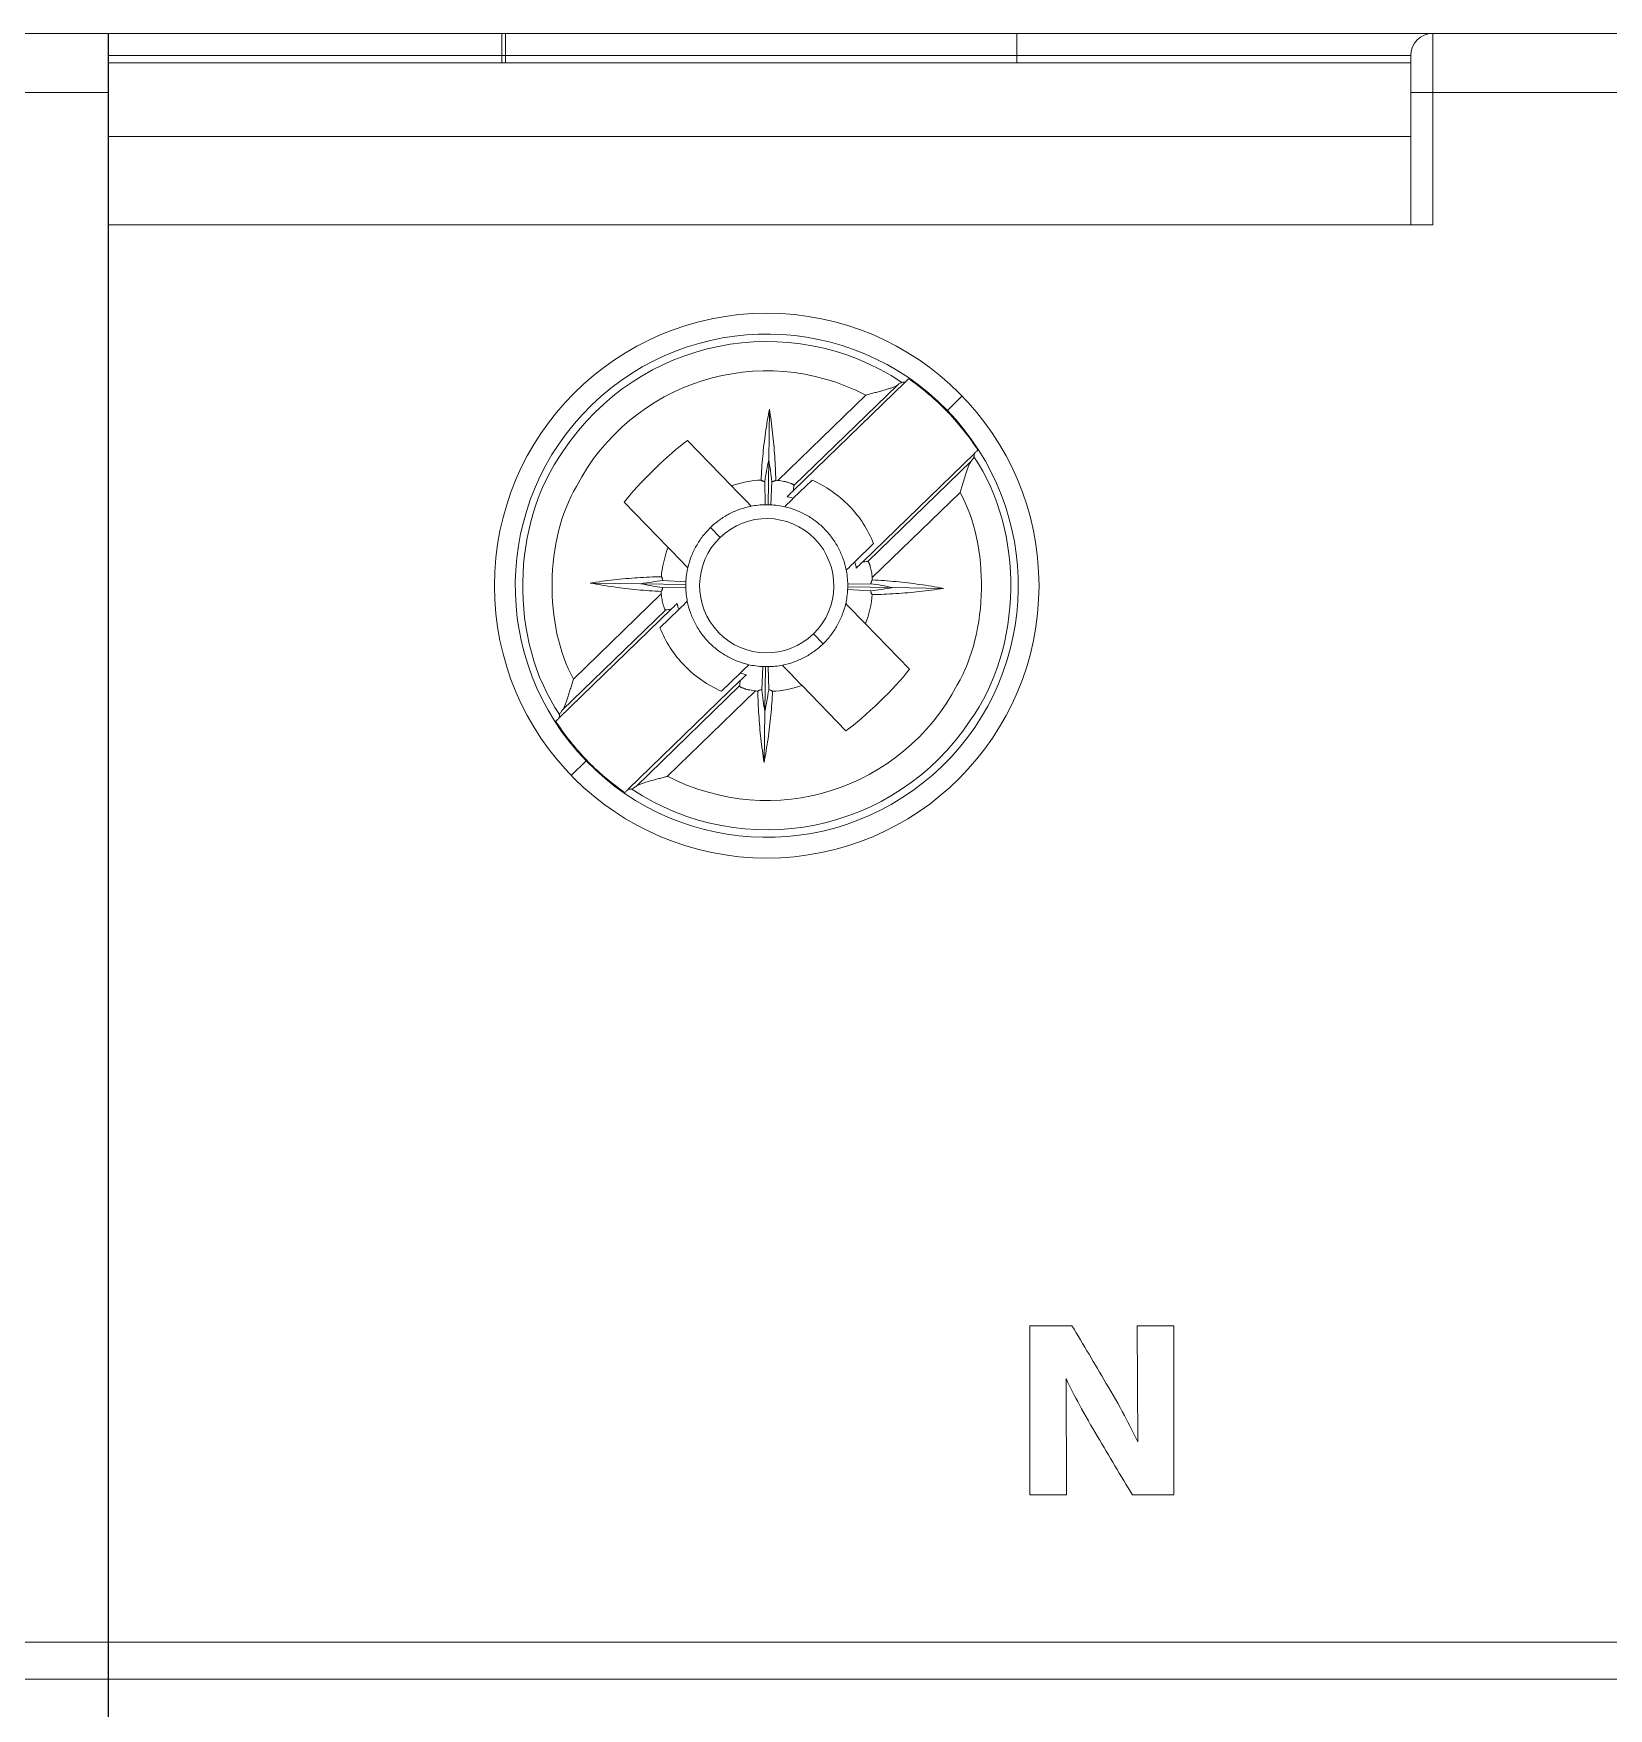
# Model space of a CAD drawing. Header units: millimetres. Extents: x 4134 to 7422, y 1400 to 3585.
# Drawn here: x 4669.55 to 4690.96, y 2843.81 to 2866.57 of the extents above; entities that cross this region are included whole.
import ezdxf

# ---------------------------------------------------------------- set-up
doc = ezdxf.new("R2010")
doc.units = ezdxf.units.MM
doc.layers.add('000-PI-Oprema', color=30, linetype='Continuous', lineweight=5)

# ---------------------------------------------------------------- blocks, each defined once
blk = doc.blocks.new('*U691')
at = {"layer": '000-PI-Oprema', "color": 0, "linetype": 'ByBlock', "lineweight": 0, "ltscale": 0.25}
for points in [[(0, 89.812), (5.351, 89.812)], [(0, 89.512), (0, 89.812)], [(5.35, 89.812), (5.401, 89.812)], [(5.351, 89.512), (5.351, 89.812)], [(5.401, 89.812), (5.401, 89.512)], [(5.401, 89.812), (12.351, 89.812)], [(12.351, 89.812), (12.351, 89.512)], [(12.351, 89.812), (18.002, 89.812)], [(18.002, 89.812), (18.002, 89.012)], [(18.002, 89.812), (35.405, 89.812)], [(5.351, 89.512), (0, 89.512)], [(0, 89.412), (0, 89.512)], [(5.401, 89.512), (5.35, 89.512)], [(5.351, 89.512), (5.351, 89.412)], [(5.401, 89.512), (5.401, 89.412)], [(12.351, 89.512), (5.401, 89.512)], [(17.702, 89.512), (12.351, 89.512)], [(12.351, 89.412), (12.351, 89.512)], [(17.702, 89.012), (17.702, 89.512)], [(0, 88.412), (0, 89.412)], [(0, 89.412), (17.702, 89.412)], [(17.702, 89.412), (17.702, 88.412)], [(18.002, 89.012), (17.702, 89.012)], [(35.405, 89.012), (18.002, 89.012)], [(18.002, 89.012), (18.002, 87.212)], [(0, 87.212), (0, 88.412)], [(17.702, 88.412), (0, 88.412)], [(17.702, 87.212), (17.702, 88.412)], [(0, 67.959), (0, 87.212)], [(0, 87.212), (18.002, 87.212)], [(0, 87.212), (17.702, 87.212)], [(9.103, 83.741), (10.298, 84.899)], [(9.311, 83.601), (10.833, 85.077)], [(10.727, 85.037), (9.321, 83.674)], [(11.607, 84.888), (11.405, 84.691)], [(8.977, 84.022), (8.987, 84.711)], [(11.396, 84.683), (11.405, 84.691)], [(7.875, 84.282), (8.472, 83.666)], [(8.968, 83.411), (8.977, 84.022)], [(10.251, 82.632), (11.773, 84.108)], [(11.73, 84.003), (10.324, 82.639)], [(9.566, 83.744), (9.312, 83.498)], [(8.93, 83.411), (8.925, 83.726)], [(9.02, 83.724), (9.005, 83.41)], [(10.384, 82.42), (11.579, 83.579)], [(7.014, 83.446), (7.611, 82.831)], [(8.185, 83.1), (8.316, 82.965)], [(10.148, 82.636), (10.402, 82.883)], [(7.538, 82.38), (7.852, 82.365)], [(6.323, 81.043), (7.518, 82.202)], [(6.551, 82.347), (7.24, 82.337)], [(7.24, 82.337), (7.851, 82.328)], [(7.851, 82.29), (7.536, 82.285)], [(10.364, 82.242), (10.05, 82.257)], [(10.051, 82.331), (10.366, 82.337)], [(10.051, 82.294), (10.662, 82.285)], [(10.662, 82.285), (11.351, 82.275)], [(6.129, 80.514), (7.651, 81.99)], [(7.578, 81.982), (6.172, 80.619)], [(7.754, 81.986), (7.5, 81.739)], [(10.291, 81.791), (10.889, 81.175)], [(9.717, 81.521), (9.586, 81.656)], [(7.069, 79.545), (8.591, 81.021)], [(8.336, 80.878), (8.589, 81.124)], [(8.882, 80.898), (8.897, 81.212)], [(8.925, 80.601), (8.935, 81.211)], [(8.971, 81.211), (8.977, 80.896)], [(8.581, 80.949), (7.175, 79.585)], [(7.604, 79.723), (8.798, 80.882)], [(9.43, 80.955), (10.027, 80.34)], [(8.915, 79.911), (8.925, 80.601)], [(6.295, 79.734), (6.497, 79.931)], [(6.506, 79.939), (6.497, 79.931)], [(12.527, 72.259), (13.099, 72.259)], [(12.527, 69.959), (12.527, 72.259)], [(13.984, 72.259), (14.482, 72.259)], [(13.992, 70.683), (13.984, 72.259)], [(14.482, 72.259), (14.482, 69.959)], [(13.018, 71.541), (13.026, 69.959)], [(13.026, 69.959), (12.527, 69.959)], [(12.527, 69.959), (13.026, 69.959)], [(13.92, 69.959), (14.482, 69.959)], [(14.482, 69.959), (13.92, 69.959)], [(0, 67.959), (35.405, 67.959)], [(0, 67.459), (0, 67.959)], [(0, 66.659), (0, 67.459)], [(0, 67.459), (35.405, 67.459)]]:
    blk.add_lwpolyline(points, dxfattribs=at)
for points in [[(18.002, 89.812), (17.837, 89.812), (17.702, 89.678), (17.702, 89.512)], [(11.396, 84.683), (11.277, 84.813), (11.026, 85.025), (10.878, 85.121)], [(11.818, 84.152), (11.727, 84.303), (11.522, 84.56), (11.396, 84.683)], [(7.014, 83.446), (7.203, 83.697), (7.618, 84.1), (7.875, 84.282)], [(8.873, 83.746), (8.764, 83.745), (8.573, 83.706), (8.472, 83.666)], [(9.103, 83.741), (9.096, 83.741), (9.081, 83.743), (9.073, 83.743)], [(9.312, 83.498), (9.291, 83.505), (9.249, 83.516), (9.228, 83.52)], [(8.93, 83.411), (8.881, 83.411), (8.788, 83.402), (8.74, 83.39)], [(8.968, 83.411), (8.958, 83.411), (8.94, 83.411), (8.93, 83.411)], [(9.005, 83.41), (8.995, 83.41), (8.977, 83.411), (8.968, 83.411)], [(9.195, 83.384), (9.147, 83.396), (9.054, 83.408), (9.005, 83.41)], [(7.611, 82.831), (7.568, 82.731), (7.524, 82.541), (7.519, 82.433)], [(10.168, 82.551), (10.164, 82.573), (10.154, 82.615), (10.148, 82.636)], [(7.852, 82.365), (7.853, 82.414), (7.866, 82.507), (7.878, 82.555)], [(10.051, 82.331), (10.051, 82.381), (10.041, 82.474), (10.031, 82.522)], [(10.386, 82.389), (10.386, 82.397), (10.385, 82.412), (10.384, 82.42)], [(7.516, 82.233), (7.516, 82.225), (7.517, 82.21), (7.518, 82.202)], [(7.852, 82.365), (7.851, 82.356), (7.851, 82.337), (7.851, 82.328)], [(7.851, 82.328), (7.851, 82.318), (7.851, 82.3), (7.851, 82.29)], [(7.871, 82.1), (7.86, 82.148), (7.851, 82.241), (7.851, 82.29)], [(10.024, 82.067), (10.036, 82.115), (10.049, 82.207), (10.05, 82.257)], [(10.05, 82.257), (10.05, 82.267), (10.051, 82.285), (10.051, 82.294)], [(10.051, 82.294), (10.051, 82.304), (10.051, 82.322), (10.051, 82.331)], [(10.291, 81.791), (10.334, 81.89), (10.378, 82.081), (10.384, 82.189)], [(7.734, 82.071), (7.738, 82.049), (7.748, 82.007), (7.754, 81.986)], [(8.897, 81.212), (8.848, 81.213), (8.755, 81.226), (8.707, 81.238)], [(9.163, 81.231), (9.114, 81.22), (9.021, 81.21), (8.971, 81.211)], [(8.589, 81.124), (8.611, 81.117), (8.652, 81.106), (8.674, 81.102)], [(8.897, 81.212), (8.907, 81.212), (8.925, 81.211), (8.935, 81.211)], [(8.935, 81.211), (8.943, 81.211), (8.962, 81.211), (8.971, 81.211)], [(10.889, 81.175), (10.699, 80.924), (10.284, 80.522), (10.027, 80.34)], [(8.798, 80.882), (8.806, 80.881), (8.822, 80.879), (8.829, 80.879)], [(9.029, 80.876), (9.137, 80.877), (9.329, 80.916), (9.43, 80.955)], [(6.084, 80.47), (6.175, 80.32), (6.38, 80.062), (6.506, 79.939)], [(6.506, 79.939), (6.625, 79.809), (6.876, 79.597), (7.025, 79.501)]]:
    blk.add_open_spline(points, degree=3, dxfattribs=at)
for points, knots in [([(11.405, 84.691), (10.09, 86.046), (7.926, 86.079), (6.57, 84.764), (5.216, 83.45), (5.183, 81.286), (6.497, 79.931)], [0, 0, 0, 0, 1, 1, 1, 2, 2, 2, 2]), ([(5.25, 82.311), (5.25, 84.354), (6.907, 86.012), (8.951, 86.012), (10.995, 86.012), (12.651, 84.354), (12.651, 82.311), (12.651, 80.267), (10.995, 78.61), (8.951, 78.61), (6.907, 78.61), (5.25, 80.267), (5.25, 82.311), (5.25, 82.311), (5.25, 82.311), (5.25, 82.311)], [0, 0, 0, 0, 1, 1, 1, 2, 2, 2, 3, 3, 3, 4, 4, 4, 5, 5, 5, 5]), ([(6.135, 80.56), (5.447, 81.565), (5.472, 83.162), (6.189, 84.146), (7.203, 85.672), (9.261, 86.087), (10.786, 85.073)], [0, 0, 0, 0, 1, 1, 1, 2, 2, 2, 2]), ([(6.323, 81.043), (5.921, 81.769), (5.939, 82.944), (6.363, 83.658), (7.107, 85.087), (8.868, 85.643), (10.298, 84.899)], [0, 0, 0, 0, 1, 1, 1, 2, 2, 2, 2]), ([(10.878, 85.121), (10.873, 85.116), (10.868, 85.111), (10.862, 85.106), (10.858, 85.101), (10.853, 85.096), (10.848, 85.092), (10.842, 85.087), (10.838, 85.082), (10.833, 85.077)], [0, 0, 0, 0, 1, 1, 1, 2, 2, 2, 3, 3, 3, 3]), ([(10.298, 84.899), (10.318, 84.905), (10.339, 84.91), (10.36, 84.916), (10.381, 84.921), (10.401, 84.927), (10.422, 84.933), (10.443, 84.938), (10.464, 84.944), (10.484, 84.95), (10.504, 84.955), (10.524, 84.961), (10.544, 84.966), (10.563, 84.972), (10.582, 84.978), (10.6, 84.983), (10.618, 84.989), (10.635, 84.995), (10.651, 85), (10.667, 85.006), (10.681, 85.012), (10.694, 85.018), (10.707, 85.024), (10.718, 85.031), (10.727, 85.037)], [0, 0, 0, 0, 1, 1, 1, 2, 2, 2, 3, 3, 3, 4, 4, 4, 5, 5, 5, 6, 6, 6, 7, 7, 7, 8, 8, 8, 8]), ([(10.727, 85.037), (10.741, 85.048), (10.754, 85.057), (10.764, 85.063), (10.769, 85.066), (10.774, 85.068), (10.777, 85.07), (10.781, 85.072), (10.784, 85.073), (10.786, 85.073)], [0, 0, 0, 0, 1, 1, 1, 2, 2, 2, 3, 3, 3, 3]), ([(10.833, 85.077), (10.825, 85.077), (10.817, 85.076), (10.809, 85.075), (10.802, 85.074), (10.794, 85.074), (10.786, 85.073)], [0, 0, 0, 0, 1, 1, 1, 2, 2, 2, 2]), ([(6.497, 79.931), (7.812, 78.576), (9.976, 78.543), (11.332, 79.857), (12.686, 81.172), (12.719, 83.336), (11.405, 84.691)], [0, 0, 0, 0, 1, 1, 1, 2, 2, 2, 2]), ([(8.873, 83.746), (8.878, 83.854), (8.886, 83.961), (8.896, 84.068), (8.906, 84.175), (8.919, 84.283), (8.934, 84.39), (8.949, 84.497), (8.967, 84.604), (8.987, 84.711)], [0, 0, 0, 0, 1, 1, 1, 2, 2, 2, 3, 3, 3, 3]), ([(8.987, 84.711), (9.004, 84.604), (9.019, 84.496), (9.031, 84.388), (9.043, 84.281), (9.052, 84.173), (9.059, 84.066), (9.066, 83.958), (9.071, 83.851), (9.073, 83.743)], [0, 0, 0, 0, 1, 1, 1, 2, 2, 2, 3, 3, 3, 3]), ([(11.767, 84.062), (12.454, 83.056), (12.43, 81.46), (11.713, 80.476), (10.699, 78.95), (8.641, 78.535), (7.116, 79.549)], [0, 0, 0, 0, 1, 1, 1, 2, 2, 2, 2]), ([(8.977, 84.022), (8.967, 83.972), (8.957, 83.923), (8.948, 83.874), (8.939, 83.825), (8.932, 83.775), (8.925, 83.726)], [0, 0, 0, 0, 1, 1, 1, 2, 2, 2, 2]), ([(8.977, 84.022), (8.986, 83.972), (8.994, 83.922), (9.001, 83.873), (9.008, 83.824), (9.014, 83.774), (9.02, 83.724)], [0, 0, 0, 0, 1, 1, 1, 2, 2, 2, 2]), ([(11.73, 84.003), (11.722, 83.993), (11.715, 83.982), (11.708, 83.968), (11.705, 83.961), (11.702, 83.954), (11.698, 83.947), (11.695, 83.939), (11.691, 83.931), (11.689, 83.922), (11.682, 83.906), (11.675, 83.889), (11.669, 83.871), (11.666, 83.862), (11.663, 83.853), (11.66, 83.844), (11.657, 83.835), (11.654, 83.825), (11.651, 83.816), (11.639, 83.777), (11.627, 83.738), (11.615, 83.699), (11.609, 83.679), (11.603, 83.659), (11.597, 83.639), (11.594, 83.629), (11.591, 83.619), (11.588, 83.609), (11.585, 83.599), (11.582, 83.589), (11.579, 83.579)], [0, 0, 0, 0, 1, 1, 1, 2, 2, 2, 3, 3, 3, 4, 4, 4, 5, 5, 5, 6, 6, 6, 7, 7, 7, 8, 8, 8, 9, 9, 9, 10, 10, 10, 10]), ([(11.767, 84.062), (11.767, 84.057), (11.763, 84.05), (11.757, 84.04), (11.754, 84.035), (11.75, 84.03), (11.745, 84.024), (11.741, 84.017), (11.735, 84.011), (11.73, 84.003)], [0, 0, 0, 0, 1, 1, 1, 2, 2, 2, 3, 3, 3, 3]), ([(11.767, 84.062), (11.768, 84.07), (11.769, 84.077), (11.77, 84.085), (11.771, 84.093), (11.772, 84.1), (11.773, 84.108)], [0, 0, 0, 0, 1, 1, 1, 2, 2, 2, 2]), ([(11.773, 84.108), (11.778, 84.113), (11.783, 84.118), (11.788, 84.123), (11.793, 84.127), (11.798, 84.132), (11.803, 84.137), (11.808, 84.142), (11.813, 84.147), (11.818, 84.152)], [0, 0, 0, 0, 1, 1, 1, 2, 2, 2, 3, 3, 3, 3]), ([(8.925, 83.726), (8.92, 83.726), (8.916, 83.727), (8.912, 83.728), (8.908, 83.729), (8.905, 83.73), (8.902, 83.731), (8.899, 83.732), (8.896, 83.733), (8.893, 83.734), (8.89, 83.735), (8.888, 83.736), (8.886, 83.738), (8.883, 83.739), (8.881, 83.741), (8.879, 83.742), (8.877, 83.743), (8.875, 83.745), (8.873, 83.746)], [0, 0, 0, 0, 1, 1, 1, 2, 2, 2, 3, 3, 3, 4, 4, 4, 5, 5, 5, 6, 6, 6, 6]), ([(9.073, 83.743), (9.071, 83.742), (9.069, 83.741), (9.066, 83.739), (9.064, 83.738), (9.062, 83.736), (9.06, 83.735), (9.057, 83.734), (9.054, 83.733), (9.052, 83.732), (9.049, 83.731), (9.046, 83.73), (9.043, 83.729), (9.04, 83.728), (9.036, 83.727), (9.033, 83.726), (9.029, 83.725), (9.025, 83.725), (9.02, 83.724)], [0, 0, 0, 0, 1, 1, 1, 2, 2, 2, 3, 3, 3, 4, 4, 4, 5, 5, 5, 6, 6, 6, 6]), ([(9.321, 83.674), (9.321, 83.675), (9.32, 83.678), (9.317, 83.68), (9.316, 83.682), (9.313, 83.683), (9.311, 83.685), (9.309, 83.686), (9.307, 83.687), (9.304, 83.689), (9.301, 83.691), (9.298, 83.692), (9.294, 83.694), (9.291, 83.696), (9.287, 83.697), (9.282, 83.699), (9.274, 83.703), (9.265, 83.706), (9.254, 83.71), (9.249, 83.712), (9.243, 83.713), (9.238, 83.715), (9.232, 83.716), (9.226, 83.718), (9.22, 83.719), (9.214, 83.721), (9.208, 83.723), (9.202, 83.724), (9.196, 83.725), (9.189, 83.727), (9.183, 83.728), (9.157, 83.733), (9.131, 83.737), (9.103, 83.741)], [0, 0, 0, 0, 1, 1, 1, 2, 2, 2, 3, 3, 3, 4, 4, 4, 5, 5, 5, 6, 6, 6, 7, 7, 7, 8, 8, 8, 9, 9, 9, 10, 10, 10, 11, 11, 11, 11]), ([(10.402, 82.883), (10.328, 83.07), (10.214, 83.248), (10.069, 83.396), (9.925, 83.545), (9.752, 83.664), (9.566, 83.744)], [0, 0, 0, 0, 1, 1, 1, 2, 2, 2, 2]), ([(11.579, 83.579), (11.98, 82.852), (11.963, 81.678), (11.539, 80.964), (10.795, 79.535), (9.033, 78.979), (7.604, 79.723)], [0, 0, 0, 0, 1, 1, 1, 2, 2, 2, 2]), ([(8.74, 83.39), (8.711, 83.42), (8.682, 83.45), (8.652, 83.481), (8.623, 83.511), (8.593, 83.542), (8.563, 83.572), (8.533, 83.603), (8.503, 83.635), (8.472, 83.666)], [0, 0, 0, 0, 1, 1, 1, 2, 2, 2, 3, 3, 3, 3]), ([(9.311, 83.601), (9.297, 83.587), (9.283, 83.574), (9.269, 83.56), (9.256, 83.547), (9.242, 83.534), (9.228, 83.52)], [0, 0, 0, 0, 1, 1, 1, 2, 2, 2, 2]), ([(9.311, 83.601), (9.313, 83.613), (9.314, 83.625), (9.316, 83.637), (9.318, 83.649), (9.319, 83.661), (9.321, 83.674)], [0, 0, 0, 0, 1, 1, 1, 2, 2, 2, 2]), ([(8.74, 83.39), (8.687, 83.38), (8.636, 83.366), (8.587, 83.349), (8.537, 83.331), (8.489, 83.311), (8.442, 83.286), (8.419, 83.274), (8.396, 83.26), (8.373, 83.246), (8.35, 83.233), (8.328, 83.218), (8.307, 83.202), (8.264, 83.171), (8.223, 83.138), (8.185, 83.1)], [0, 0, 0, 0, 1, 1, 1, 2, 2, 2, 3, 3, 3, 4, 4, 4, 5, 5, 5, 5]), ([(9.586, 81.656), (9.947, 82.007), (9.956, 82.584), (9.606, 82.946), (9.255, 83.307), (8.678, 83.316), (8.316, 82.965)], [0, 0, 0, 0, 1, 1, 1, 2, 2, 2, 2]), ([(9.312, 83.498), (9.293, 83.479), (9.273, 83.459), (9.254, 83.44), (9.234, 83.421), (9.214, 83.403), (9.195, 83.384)], [0, 0, 0, 0, 1, 1, 1, 2, 2, 2, 2]), ([(10.031, 82.522), (10.02, 82.575), (10.006, 82.626), (9.989, 82.675), (9.971, 82.725), (9.95, 82.773), (9.926, 82.82), (9.92, 82.832), (9.913, 82.843), (9.907, 82.855), (9.9, 82.866), (9.893, 82.878), (9.886, 82.889), (9.872, 82.912), (9.858, 82.934), (9.842, 82.955), (9.812, 82.998), (9.778, 83.038), (9.741, 83.076), (9.723, 83.095), (9.704, 83.114), (9.684, 83.131), (9.664, 83.149), (9.644, 83.166), (9.623, 83.182), (9.581, 83.214), (9.537, 83.243), (9.491, 83.269), (9.445, 83.295), (9.397, 83.317), (9.347, 83.337), (9.298, 83.356), (9.247, 83.372), (9.195, 83.384)], [0, 0, 0, 0, 1, 1, 1, 2, 2, 2, 3, 3, 3, 4, 4, 4, 5, 5, 5, 6, 6, 6, 7, 7, 7, 8, 8, 8, 9, 9, 9, 10, 10, 10, 11, 11, 11, 11]), ([(8.185, 83.1), (8.147, 83.063), (8.112, 83.024), (8.079, 82.982), (8.048, 82.941), (8.019, 82.896), (7.993, 82.85), (7.98, 82.828), (7.967, 82.804), (7.956, 82.78), (7.945, 82.756), (7.934, 82.731), (7.925, 82.707), (7.906, 82.657), (7.89, 82.607), (7.878, 82.555)], [0, 0, 0, 0, 1, 1, 1, 2, 2, 2, 3, 3, 3, 4, 4, 4, 5, 5, 5, 5]), ([(7.611, 82.831), (7.641, 82.799), (7.672, 82.768), (7.702, 82.737), (7.731, 82.706), (7.761, 82.675), (7.791, 82.645), (7.82, 82.615), (7.849, 82.585), (7.878, 82.555)], [0, 0, 0, 0, 1, 1, 1, 2, 2, 2, 3, 3, 3, 3]), ([(8.316, 82.965), (7.954, 82.615), (7.946, 82.037), (8.296, 81.676), (8.647, 81.314), (9.225, 81.306), (9.586, 81.656)], [0, 0, 0, 0, 1, 1, 1, 2, 2, 2, 2]), ([(10.031, 82.522), (10.05, 82.541), (10.069, 82.56), (10.089, 82.579), (10.109, 82.598), (10.129, 82.617), (10.148, 82.636)], [0, 0, 0, 0, 1, 1, 1, 2, 2, 2, 2]), ([(10.168, 82.551), (10.182, 82.564), (10.196, 82.578), (10.21, 82.591), (10.223, 82.605), (10.237, 82.618), (10.251, 82.632)], [0, 0, 0, 0, 1, 1, 1, 2, 2, 2, 2]), ([(10.324, 82.639), (10.312, 82.638), (10.299, 82.637), (10.287, 82.635), (10.275, 82.634), (10.263, 82.633), (10.251, 82.632)], [0, 0, 0, 0, 1, 1, 1, 2, 2, 2, 2]), ([(10.384, 82.42), (10.382, 82.447), (10.379, 82.474), (10.375, 82.5), (10.373, 82.513), (10.37, 82.525), (10.367, 82.537), (10.364, 82.549), (10.361, 82.561), (10.358, 82.571), (10.357, 82.576), (10.355, 82.582), (10.354, 82.586), (10.352, 82.591), (10.35, 82.596), (10.349, 82.6), (10.347, 82.604), (10.346, 82.608), (10.344, 82.612), (10.342, 82.615), (10.341, 82.619), (10.339, 82.622), (10.336, 82.628), (10.333, 82.632), (10.331, 82.635), (10.328, 82.638), (10.326, 82.639), (10.324, 82.639)], [0, 0, 0, 0, 1, 1, 1, 2, 2, 2, 3, 3, 3, 4, 4, 4, 5, 5, 5, 6, 6, 6, 7, 7, 7, 8, 8, 8, 9, 9, 9, 9]), ([(6.551, 82.347), (6.659, 82.364), (6.766, 82.379), (6.874, 82.391), (6.981, 82.402), (7.089, 82.412), (7.196, 82.419), (7.304, 82.426), (7.411, 82.431), (7.519, 82.433)], [0, 0, 0, 0, 1, 1, 1, 2, 2, 2, 3, 3, 3, 3]), ([(7.24, 82.337), (7.29, 82.346), (7.339, 82.354), (7.389, 82.361), (7.438, 82.368), (7.488, 82.375), (7.538, 82.38)], [0, 0, 0, 0, 1, 1, 1, 2, 2, 2, 2]), ([(7.519, 82.433), (7.52, 82.431), (7.521, 82.429), (7.523, 82.427), (7.524, 82.424), (7.525, 82.422), (7.527, 82.42), (7.528, 82.417), (7.529, 82.414), (7.53, 82.412), (7.531, 82.409), (7.532, 82.406), (7.533, 82.403), (7.534, 82.4), (7.535, 82.397), (7.536, 82.393), (7.536, 82.389), (7.537, 82.385), (7.538, 82.38)], [0, 0, 0, 0, 1, 1, 1, 2, 2, 2, 3, 3, 3, 4, 4, 4, 5, 5, 5, 6, 6, 6, 6]), ([(10.366, 82.337), (10.366, 82.342), (10.367, 82.346), (10.368, 82.35), (10.369, 82.354), (10.37, 82.357), (10.371, 82.36), (10.372, 82.363), (10.373, 82.366), (10.374, 82.369), (10.375, 82.371), (10.377, 82.374), (10.378, 82.376), (10.379, 82.379), (10.38, 82.381), (10.382, 82.383), (10.384, 82.385), (10.385, 82.387), (10.386, 82.389)], [0, 0, 0, 0, 1, 1, 1, 2, 2, 2, 3, 3, 3, 4, 4, 4, 5, 5, 5, 6, 6, 6, 6]), ([(10.386, 82.389), (10.494, 82.384), (10.601, 82.376), (10.708, 82.366), (10.815, 82.356), (10.923, 82.343), (11.03, 82.328), (11.137, 82.313), (11.244, 82.295), (11.351, 82.275)], [0, 0, 0, 0, 1, 1, 1, 2, 2, 2, 3, 3, 3, 3]), ([(7.516, 82.233), (7.408, 82.238), (7.301, 82.246), (7.194, 82.256), (7.087, 82.266), (6.979, 82.279), (6.872, 82.294), (6.765, 82.309), (6.658, 82.327), (6.551, 82.347)], [0, 0, 0, 0, 1, 1, 1, 2, 2, 2, 3, 3, 3, 3]), ([(7.24, 82.337), (7.289, 82.327), (7.339, 82.317), (7.388, 82.308), (7.437, 82.3), (7.487, 82.291), (7.536, 82.285)], [0, 0, 0, 0, 1, 1, 1, 2, 2, 2, 2]), ([(7.536, 82.285), (7.535, 82.28), (7.534, 82.276), (7.534, 82.272), (7.533, 82.268), (7.532, 82.265), (7.531, 82.262), (7.53, 82.258), (7.529, 82.256), (7.528, 82.253), (7.527, 82.25), (7.525, 82.248), (7.524, 82.245), (7.523, 82.243), (7.521, 82.241), (7.52, 82.239), (7.519, 82.237), (7.517, 82.235), (7.516, 82.233)], [0, 0, 0, 0, 1, 1, 1, 2, 2, 2, 3, 3, 3, 4, 4, 4, 5, 5, 5, 6, 6, 6, 6]), ([(7.518, 82.202), (7.52, 82.174), (7.523, 82.148), (7.528, 82.122), (7.53, 82.11), (7.532, 82.097), (7.535, 82.085), (7.538, 82.073), (7.541, 82.061), (7.544, 82.051), (7.545, 82.046), (7.547, 82.04), (7.548, 82.036), (7.55, 82.031), (7.552, 82.026), (7.553, 82.022), (7.555, 82.018), (7.556, 82.014), (7.558, 82.01), (7.56, 82.006), (7.561, 82.003), (7.563, 82), (7.565, 81.994), (7.569, 81.99), (7.571, 81.987), (7.574, 81.984), (7.576, 81.982), (7.578, 81.982)], [0, 0, 0, 0, 1, 1, 1, 2, 2, 2, 3, 3, 3, 4, 4, 4, 5, 5, 5, 6, 6, 6, 7, 7, 7, 8, 8, 8, 9, 9, 9, 9]), ([(10.662, 82.285), (10.612, 82.276), (10.563, 82.268), (10.513, 82.261), (10.463, 82.254), (10.414, 82.247), (10.364, 82.242)], [0, 0, 0, 0, 1, 1, 1, 2, 2, 2, 2]), ([(10.384, 82.189), (10.382, 82.191), (10.38, 82.193), (10.379, 82.196), (10.378, 82.198), (10.377, 82.2), (10.375, 82.203), (10.374, 82.205), (10.373, 82.207), (10.372, 82.21), (10.371, 82.213), (10.37, 82.216), (10.369, 82.219), (10.368, 82.222), (10.367, 82.225), (10.366, 82.229), (10.366, 82.233), (10.365, 82.237), (10.364, 82.242)], [0, 0, 0, 0, 1, 1, 1, 2, 2, 2, 3, 3, 3, 4, 4, 4, 5, 5, 5, 6, 6, 6, 6]), ([(10.662, 82.285), (10.612, 82.296), (10.563, 82.305), (10.514, 82.314), (10.465, 82.323), (10.415, 82.33), (10.366, 82.337)], [0, 0, 0, 0, 1, 1, 1, 2, 2, 2, 2]), ([(11.351, 82.275), (11.243, 82.258), (11.136, 82.243), (11.028, 82.231), (10.921, 82.219), (10.813, 82.21), (10.705, 82.203), (10.598, 82.196), (10.491, 82.191), (10.384, 82.189)], [0, 0, 0, 0, 1, 1, 1, 2, 2, 2, 3, 3, 3, 3]), ([(7.578, 81.982), (7.59, 81.984), (7.602, 81.985), (7.614, 81.986), (7.627, 81.988), (7.639, 81.989), (7.651, 81.99)], [0, 0, 0, 0, 1, 1, 1, 2, 2, 2, 2]), ([(7.734, 82.071), (7.72, 82.057), (7.706, 82.044), (7.692, 82.03), (7.678, 82.017), (7.665, 82.003), (7.651, 81.99)], [0, 0, 0, 0, 1, 1, 1, 2, 2, 2, 2]), ([(7.871, 82.1), (7.852, 82.081), (7.832, 82.062), (7.813, 82.043), (7.793, 82.024), (7.774, 82.005), (7.754, 81.986)], [0, 0, 0, 0, 1, 1, 1, 2, 2, 2, 2]), ([(7.871, 82.1), (7.882, 82.047), (7.895, 81.996), (7.913, 81.947), (7.931, 81.897), (7.952, 81.849), (7.976, 81.802), (7.982, 81.79), (7.988, 81.779), (7.995, 81.767), (8.002, 81.755), (8.008, 81.744), (8.015, 81.733), (8.029, 81.71), (8.044, 81.688), (8.059, 81.667), (8.09, 81.624), (8.124, 81.584), (8.161, 81.546), (8.179, 81.527), (8.198, 81.508), (8.218, 81.491), (8.238, 81.473), (8.258, 81.456), (8.279, 81.44), (8.321, 81.407), (8.365, 81.379), (8.411, 81.353), (8.457, 81.327), (8.505, 81.304), (8.555, 81.285), (8.604, 81.266), (8.655, 81.25), (8.707, 81.238)], [0, 0, 0, 0, 1, 1, 1, 2, 2, 2, 3, 3, 3, 4, 4, 4, 5, 5, 5, 6, 6, 6, 7, 7, 7, 8, 8, 8, 9, 9, 9, 10, 10, 10, 11, 11, 11, 11]), ([(9.717, 81.521), (9.755, 81.558), (9.79, 81.598), (9.822, 81.64), (9.854, 81.681), (9.883, 81.725), (9.909, 81.771), (9.922, 81.794), (9.934, 81.818), (9.946, 81.842), (9.957, 81.866), (9.967, 81.89), (9.977, 81.915), (9.996, 81.964), (10.012, 82.015), (10.024, 82.067)], [0, 0, 0, 0, 1, 1, 1, 2, 2, 2, 3, 3, 3, 4, 4, 4, 5, 5, 5, 5]), ([(10.291, 81.791), (10.261, 81.823), (10.231, 81.854), (10.2, 81.885), (10.171, 81.916), (10.141, 81.946), (10.111, 81.977), (10.082, 82.007), (10.053, 82.037), (10.024, 82.067)], [0, 0, 0, 0, 1, 1, 1, 2, 2, 2, 3, 3, 3, 3]), ([(7.5, 81.739), (7.574, 81.551), (7.688, 81.374), (7.832, 81.226), (7.976, 81.077), (8.15, 80.958), (8.336, 80.878)], [0, 0, 0, 0, 1, 1, 1, 2, 2, 2, 2]), ([(9.163, 81.231), (9.215, 81.241), (9.266, 81.256), (9.315, 81.273), (9.364, 81.29), (9.413, 81.312), (9.46, 81.336), (9.483, 81.348), (9.506, 81.361), (9.529, 81.375), (9.552, 81.389), (9.574, 81.404), (9.595, 81.419), (9.638, 81.45), (9.679, 81.484), (9.717, 81.521)], [0, 0, 0, 0, 1, 1, 1, 2, 2, 2, 3, 3, 3, 4, 4, 4, 5, 5, 5, 5]), ([(8.589, 81.124), (8.609, 81.143), (8.629, 81.162), (8.649, 81.181), (8.668, 81.2), (8.688, 81.219), (8.707, 81.238)], [0, 0, 0, 0, 1, 1, 1, 2, 2, 2, 2]), ([(9.163, 81.231), (9.192, 81.201), (9.22, 81.171), (9.25, 81.141), (9.279, 81.111), (9.309, 81.08), (9.339, 81.049), (9.369, 81.018), (9.399, 80.987), (9.43, 80.955)], [0, 0, 0, 0, 1, 1, 1, 2, 2, 2, 3, 3, 3, 3]), ([(6.172, 80.619), (6.179, 80.627), (6.185, 80.638), (6.192, 80.65), (6.198, 80.663), (6.205, 80.677), (6.211, 80.693), (6.217, 80.708), (6.223, 80.725), (6.229, 80.743), (6.236, 80.76), (6.242, 80.778), (6.248, 80.798), (6.254, 80.817), (6.26, 80.837), (6.267, 80.857), (6.273, 80.878), (6.279, 80.898), (6.286, 80.919), (6.292, 80.94), (6.298, 80.961), (6.305, 80.981), (6.311, 81.002), (6.317, 81.022), (6.323, 81.043)], [0, 0, 0, 0, 1, 1, 1, 2, 2, 2, 3, 3, 3, 4, 4, 4, 5, 5, 5, 6, 6, 6, 7, 7, 7, 8, 8, 8, 8]), ([(8.591, 81.021), (8.589, 81.009), (8.588, 80.997), (8.586, 80.985), (8.584, 80.973), (8.583, 80.961), (8.581, 80.949)], [0, 0, 0, 0, 1, 1, 1, 2, 2, 2, 2]), ([(8.591, 81.021), (8.605, 81.035), (8.619, 81.048), (8.633, 81.062), (8.647, 81.075), (8.66, 81.088), (8.674, 81.102)], [0, 0, 0, 0, 1, 1, 1, 2, 2, 2, 2]), ([(8.581, 80.949), (8.581, 80.947), (8.582, 80.944), (8.585, 80.942), (8.587, 80.94), (8.588, 80.939), (8.59, 80.938), (8.593, 80.936), (8.595, 80.934), (8.598, 80.933), (8.601, 80.931), (8.604, 80.929), (8.608, 80.928), (8.611, 80.926), (8.616, 80.924), (8.62, 80.922), (8.628, 80.919), (8.638, 80.916), (8.648, 80.912), (8.653, 80.911), (8.659, 80.909), (8.664, 80.907), (8.67, 80.906), (8.676, 80.904), (8.682, 80.902), (8.688, 80.901), (8.694, 80.899), (8.7, 80.898), (8.706, 80.896), (8.713, 80.895), (8.719, 80.894), (8.745, 80.889), (8.771, 80.885), (8.798, 80.882)], [0, 0, 0, 0, 1, 1, 1, 2, 2, 2, 3, 3, 3, 4, 4, 4, 5, 5, 5, 6, 6, 6, 7, 7, 7, 8, 8, 8, 9, 9, 9, 10, 10, 10, 11, 11, 11, 11]), ([(8.829, 80.879), (8.831, 80.88), (8.833, 80.881), (8.836, 80.883), (8.838, 80.884), (8.84, 80.886), (8.843, 80.887), (8.845, 80.888), (8.847, 80.889), (8.85, 80.89), (8.853, 80.891), (8.856, 80.892), (8.859, 80.893), (8.862, 80.894), (8.866, 80.895), (8.869, 80.896), (8.873, 80.896), (8.877, 80.897), (8.882, 80.898)], [0, 0, 0, 0, 1, 1, 1, 2, 2, 2, 3, 3, 3, 4, 4, 4, 5, 5, 5, 6, 6, 6, 6]), ([(8.915, 79.911), (8.898, 80.018), (8.883, 80.126), (8.871, 80.233), (8.859, 80.341), (8.85, 80.449), (8.843, 80.557), (8.836, 80.664), (8.831, 80.772), (8.829, 80.879)], [0, 0, 0, 0, 1, 1, 1, 2, 2, 2, 3, 3, 3, 3]), ([(8.925, 80.601), (8.916, 80.65), (8.908, 80.699), (8.901, 80.749), (8.894, 80.798), (8.888, 80.848), (8.882, 80.898)], [0, 0, 0, 0, 1, 1, 1, 2, 2, 2, 2]), ([(9.029, 80.876), (9.024, 80.768), (9.017, 80.661), (9.006, 80.554), (8.996, 80.447), (8.983, 80.34), (8.968, 80.232), (8.952, 80.125), (8.935, 80.018), (8.915, 79.911)], [0, 0, 0, 0, 1, 1, 1, 2, 2, 2, 3, 3, 3, 3]), ([(8.925, 80.601), (8.935, 80.65), (8.945, 80.699), (8.954, 80.748), (8.962, 80.797), (8.97, 80.847), (8.977, 80.896)], [0, 0, 0, 0, 1, 1, 1, 2, 2, 2, 2]), ([(8.977, 80.896), (8.982, 80.896), (8.986, 80.895), (8.99, 80.894), (8.994, 80.893), (8.997, 80.892), (9, 80.891), (9.003, 80.89), (9.006, 80.889), (9.009, 80.888), (9.012, 80.887), (9.014, 80.885), (9.017, 80.884), (9.019, 80.883), (9.021, 80.881), (9.023, 80.88), (9.025, 80.879), (9.028, 80.877), (9.029, 80.876)], [0, 0, 0, 0, 1, 1, 1, 2, 2, 2, 3, 3, 3, 4, 4, 4, 5, 5, 5, 6, 6, 6, 6]), ([(6.135, 80.56), (6.134, 80.552), (6.133, 80.545), (6.132, 80.537), (6.131, 80.529), (6.13, 80.521), (6.129, 80.514)], [0, 0, 0, 0, 1, 1, 1, 2, 2, 2, 2]), ([(6.135, 80.56), (6.135, 80.565), (6.139, 80.572), (6.145, 80.582), (6.148, 80.587), (6.152, 80.592), (6.156, 80.599), (6.161, 80.605), (6.166, 80.611), (6.172, 80.619)], [0, 0, 0, 0, 1, 1, 1, 2, 2, 2, 3, 3, 3, 3]), ([(6.129, 80.514), (6.124, 80.509), (6.119, 80.504), (6.114, 80.499), (6.109, 80.495), (6.104, 80.49), (6.099, 80.485), (6.094, 80.48), (6.09, 80.475), (6.084, 80.47)], [0, 0, 0, 0, 1, 1, 1, 2, 2, 2, 3, 3, 3, 3]), ([(7.604, 79.723), (7.599, 79.721), (7.594, 79.72), (7.589, 79.719), (7.584, 79.717), (7.579, 79.716), (7.574, 79.715), (7.563, 79.712), (7.553, 79.709), (7.543, 79.706), (7.523, 79.701), (7.503, 79.695), (7.483, 79.69), (7.443, 79.679), (7.404, 79.669), (7.366, 79.658), (7.356, 79.655), (7.346, 79.652), (7.337, 79.649), (7.328, 79.647), (7.319, 79.644), (7.309, 79.641), (7.291, 79.635), (7.274, 79.63), (7.257, 79.624), (7.241, 79.618), (7.225, 79.612), (7.211, 79.605), (7.204, 79.602), (7.198, 79.599), (7.192, 79.595), (7.186, 79.592), (7.18, 79.588), (7.175, 79.585)], [0, 0, 0, 0, 1, 1, 1, 2, 2, 2, 3, 3, 3, 4, 4, 4, 5, 5, 5, 6, 6, 6, 7, 7, 7, 8, 8, 8, 9, 9, 9, 10, 10, 10, 11, 11, 11, 11]), ([(7.025, 79.501), (7.029, 79.506), (7.035, 79.511), (7.04, 79.516), (7.045, 79.521), (7.049, 79.525), (7.054, 79.53), (7.059, 79.535), (7.065, 79.54), (7.069, 79.545)], [0, 0, 0, 0, 1, 1, 1, 2, 2, 2, 3, 3, 3, 3]), ([(7.069, 79.545), (7.077, 79.545), (7.085, 79.546), (7.093, 79.547), (7.1, 79.547), (7.108, 79.548), (7.116, 79.549)], [0, 0, 0, 0, 1, 1, 1, 2, 2, 2, 2]), ([(7.175, 79.585), (7.16, 79.573), (7.148, 79.565), (7.138, 79.559), (7.133, 79.556), (7.129, 79.553), (7.124, 79.552), (7.121, 79.55), (7.118, 79.549), (7.116, 79.549)], [0, 0, 0, 0, 1, 1, 1, 2, 2, 2, 3, 3, 3, 3]), ([(13.099, 72.259), (13.253, 72), (13.408, 71.741), (13.561, 71.48), (13.647, 71.334), (13.733, 71.187), (13.813, 71.037), (13.875, 70.921), (13.933, 70.802), (13.992, 70.683)], [0, 0, 0, 0, 1, 1, 1, 2, 2, 2, 3, 3, 3, 3]), ([(13.92, 69.959), (13.762, 70.224), (13.604, 70.489), (13.447, 70.754), (13.363, 70.896), (13.279, 71.038), (13.2, 71.184), (13.137, 71.302), (13.077, 71.421), (13.018, 71.541)], [0, 0, 0, 0, 1, 1, 1, 2, 2, 2, 3, 3, 3, 3]), ([(13.018, 71.541), (13.077, 71.421), (13.137, 71.302), (13.2, 71.184), (13.279, 71.038), (13.363, 70.896), (13.447, 70.754), (13.604, 70.489), (13.762, 70.224), (13.92, 69.959)], [0, 0, 0, 0, 1, 1, 1, 2, 2, 2, 3, 3, 3, 3])]:
    blk.add_open_spline(points, degree=3, knots=knots, dxfattribs=at)

msp = doc.modelspace()

# ---------------------------------------------------------------- linework, layer by layer
at = {"layer": '000-PI-Oprema', "color": 0, "linetype": 'ByBlock', "lineweight": 0, "ltscale": 0.25}
for points in [[(4653.167, 2866.566), (4670.57, 2866.566)], [(4670.57, 2866.566), (4670.57, 2865.766)], [(4670.57, 2865.766), (4653.167, 2865.766)], [(4670.57, 2844.713), (4670.57, 2865.766)], [(4635.165, 2844.713), (4670.57, 2844.713)], [(4670.57, 2844.713), (4670.57, 2844.213)], [(4635.165, 2844.213), (4670.57, 2844.213)], [(4670.57, 2844.213), (4670.57, 2843.413)]]:
    msp.add_lwpolyline(points, dxfattribs=at)

# ---------------------------------------------------------------- block references
at = {"layer": '000-PI-Oprema', "color": 0, "linetype": 'ByBlock', "lineweight": 0}
msp.add_blockref('*U691', (4670.565, 2776.754), dxfattribs=at)

doc.saveas('drawing.dxf')
